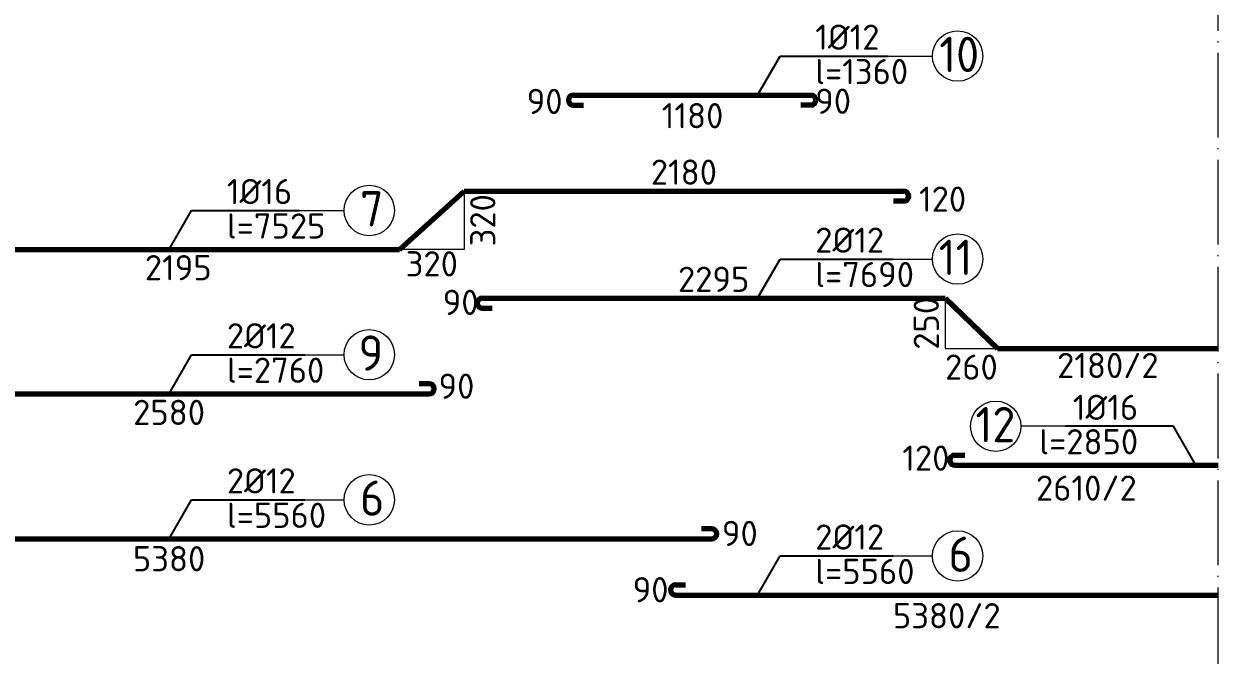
# Model space of a CAD drawing. Header units: millimetres. Extents: x 0 to 4970, y -594 to 1412.
# Drawn here: x 3112.8 to 3231.2, y 297.3 to 359.9 of the extents above; entities that cross this region are included whole.
import ezdxf

# ---------------------------------------------------------------- set-up
doc = ezdxf.new("R2010")
doc.units = ezdxf.units.MM
doc.header["$LTSCALE"] = 0.35
doc.header["$PDMODE"] = 3
doc.linetypes.add('ACAD_ISO04W100', pattern=[30, 24, -3, 0, -3])
doc.layers.get('0').update_dxf_attribs({"lineweight": 50})
for name, color, linetype, lineweight in [('Cot thep', 2, 'Continuous', 70), ('Cotthepcat', 3, 'Continuous', 70), ('Kich Thuoc', 1, 'Continuous', 20), ('Ky Hieu', 4, 'Continuous', 20), ('Truc', 3, 'ACAD_ISO04W100', 20)]:
    doc.layers.add(name, color=color, linetype=linetype, lineweight=lineweight)
doc.styles.get("Standard").update_dxf_attribs({"font": 'isocpeur.ttf'})
doc.styles.add('VN', font='')
doc.styles.get('VN').set_extended_font_data('TCVN 7284')
doc.dimstyles.new('Dim20', dxfattribs={"dimtxt": 2.5, "dimasz": 1.5, "dimexe": 1.25, "dimexo": 0.625, "dimtad": 1, "dimlfac": 20, "dimtxsty": 'Standard', "dimblk": 'ARCHTICK', "dimcen": 2.5, "dimadec": 0, "dimazin": 0, "dimtfac": 1, "dimtmove": 0, "dimatfit": 3, "dimfxl": 1, "dimarcsym": 0})
doc.dimstyles.new('Dim50KT', dxfattribs={"dimtxt": 2.5, "dimasz": 1.5, "dimexe": 1.25, "dimexo": 0.625, "dimtad": 1, "dimlfac": 50, "dimtxsty": 'Standard', "dimblk": 'ARCHTICK', "dimcen": 2.5, "dimse1": 1, "dimse2": 1, "dimsd1": 1, "dimsd2": 1, "dimadec": 0, "dimazin": 0, "dimtfac": 1, "dimtmove": 0, "dimatfit": 3, "dimfxl": 1, "dimarcsym": 0})

# ---------------------------------------------------------------- blocks, each defined once
blk = doc.blocks.new('_ArchTick')
at = {"color": 0, "linetype": 'ByBlock', "const_width": 0.15}
blk.add_lwpolyline([(-0.5, -0.5), (0.5, 0.5)], dxfattribs=at)
blk = doc.blocks.new('*D1063')
at = {"layer": 'Defpoints', "color": 0}
for p in [(3073.38, 308.79), (3180.98, 308.79), (3180.98, 304.95)]:
    blk.add_point(p, dxfattribs=at)
at = {"layer": 'Kich Thuoc', "color": 0, "insert": (3127.18, 306.82), "char_height": 2.5, "attachment_point": 5}
blk.add_mtext('5380', dxfattribs=at)
blk = doc.blocks.new('*D1064')
at = {"layer": 'Defpoints', "color": 0}
for p in [(3205.06, 316.08), (3231.18, 316.08), (3231.18, 311.95)]:
    blk.add_point(p, dxfattribs=at)
at = {"layer": 'Kich Thuoc', "color": 0, "insert": (3218.12, 313.82), "char_height": 2.5, "attachment_point": 5}
blk.add_mtext('2610/2', dxfattribs=at)
blk = doc.blocks.new('*D1021')
at = {"layer": 'Defpoints', "color": 0}
for p in [(3209.32, 327.86), (3231.18, 327.86), (3231.18, 324.11)]:
    blk.add_point(p, dxfattribs=at)
at = {"layer": 'Kich Thuoc', "color": 0, "insert": (3220.25, 325.98), "char_height": 2.5, "attachment_point": 5}
blk.add_mtext('2180/2', dxfattribs=at)
blk = doc.blocks.new('*D1065')
at = {"layer": 'Defpoints', "color": 0}
for p in [(3204.12, 327.66), (3209.32, 327.66), (3209.32, 323.94)]:
    blk.add_point(p, dxfattribs=at)
at = {"layer": 'Kich Thuoc', "color": 0, "insert": (3206.72, 325.82), "char_height": 2.5, "attachment_point": 5}
blk.add_mtext('260', dxfattribs=at)
blk = doc.blocks.new('*D1066')
at = {"layer": 'Defpoints', "color": 0}
for p in [(3204.12, 332.66), (3204.12, 327.66), (3204.12, 327.66)]:
    blk.add_point(p, dxfattribs=at)
at = {"layer": 'Kich Thuoc', "color": 0, "insert": (3202.25, 330.16), "char_height": 2.5, "attachment_point": 5, "rotation": 90}
blk.add_mtext('250', dxfattribs=at)
blk = doc.blocks.new('*D1067')
at = {"layer": 'Defpoints', "color": 0}
for p in [(3158.23, 332.66), (3204.12, 332.66), (3204.12, 332.66)]:
    blk.add_point(p, dxfattribs=at)
at = {"layer": 'Kich Thuoc', "color": 0, "insert": (3181.17, 334.53), "char_height": 2.5, "attachment_point": 5}
blk.add_mtext('2295', dxfattribs=at)
blk = doc.blocks.new('*D1068')
at = {"layer": 'Defpoints', "color": 0}
for p in [(3156.43, 343.28), (3200, 343.28), (3200, 343.28)]:
    blk.add_point(p, dxfattribs=at)
at = {"layer": 'Kich Thuoc', "color": 0, "insert": (3178.22, 345.15), "char_height": 2.5, "attachment_point": 5}
blk.add_mtext('2180', dxfattribs=at)
blk = doc.blocks.new('*D1069')
at = {"layer": 'Defpoints', "color": 0}
for p in [(3167.27, 352.78), (3190.88, 352.78), (3190.88, 348.87)]:
    blk.add_point(p, dxfattribs=at)
at = {"layer": 'Kich Thuoc', "color": 0, "insert": (3179.08, 350.75), "char_height": 2.5, "attachment_point": 5}
blk.add_mtext('1180', dxfattribs=at)
blk = doc.blocks.new('*D1022')
at = {"layer": 'Defpoints', "color": 0}
for p in [(3101.4, 323.57), (3152.96, 323.57), (3152.96, 319.45)]:
    blk.add_point(p, dxfattribs=at)
at = {"layer": 'Kich Thuoc', "color": 0, "insert": (3127.18, 321.33), "char_height": 2.5, "attachment_point": 5}
blk.add_mtext('2580', dxfattribs=at)
blk = doc.blocks.new('*D1023')
at = {"layer": 'Defpoints', "color": 0}
for p in [(3106.16, 338.27), (3150.03, 338.27), (3150.03, 333.8)]:
    blk.add_point(p, dxfattribs=at)
at = {"layer": 'Kich Thuoc', "color": 0, "insert": (3128.09, 335.68), "char_height": 2.5, "attachment_point": 5}
blk.add_mtext('2195', dxfattribs=at)
blk = doc.blocks.new('*D1071')
at = {"layer": 'Defpoints', "color": 0}
for p in [(3150.03, 337.48), (3156.43, 337.48), (3156.43, 334.18)]:
    blk.add_point(p, dxfattribs=at)
at = {"layer": 'Kich Thuoc', "color": 0, "insert": (3153.23, 336.06), "char_height": 2.5, "attachment_point": 5}
blk.add_mtext('320', dxfattribs=at)
blk = doc.blocks.new('*D1072')
at = {"layer": 'Defpoints', "color": 0}
for p in [(3156.43, 343.28), (3160.15, 343.28), (3156.43, 337.48)]:
    blk.add_point(p, dxfattribs=at)
at = {"layer": 'Kich Thuoc', "color": 0, "insert": (3158.28, 340.38), "char_height": 2.5, "attachment_point": 5, "rotation": 90}
blk.add_mtext('320', dxfattribs=at)
blk = doc.blocks.new('*D2405')
at = {"layer": 'Defpoints', "color": 0}
for p in [(3177.38, 303.22), (3231.18, 303.22), (3231.18, 299.3)]:
    blk.add_point(p, dxfattribs=at)
at = {"layer": 'Kich Thuoc', "color": 0, "insert": (3204.28, 301.17), "char_height": 2.5, "attachment_point": 5}
blk.add_mtext('5380/2', dxfattribs=at)

msp = doc.modelspace()

# ---------------------------------------------------------------- linework, layer by layer
at = {"layer": 'Cot thep'}
for p, q in [((3167.268115, 352.783713), (3190.882067, 352.783713)), ((3150.033148, 337.475249), (3156.433148, 343.275249)), ((3156.433148, 343.275249), (3200.004626, 343.275249)), ((3106.155123, 337.475249), (3150.033148, 337.475249)), ((3158.227369, 332.659428), (3204.121126, 332.659428)), ((3204.121126, 332.659428), (3209.321126, 327.659428)), ((3209.321126, 327.659428), (3231.18074, 327.659428)), ((3101.399932, 323.170549), (3152.961549, 323.170549)), ((3205.062382, 316.080415), (3231.18074, 316.080415)), ((3073.38074, 308.787652), (3180.98074, 308.787652)), ((3177.38074, 303.220461), (3231.18074, 303.220461))]:
    msp.add_line(p, q, dxfattribs=at)
at = {"layer": 'Cotthepcat'}
for p, q in [((3167.268115, 351.783713), (3168.268115, 351.783713)), ((3190.882067, 351.788478), (3189.815378, 351.783713)), ((3200.004626, 342.275249), (3199.004626, 342.275249)), ((3158.227369, 331.659428), (3159.227369, 331.659428)), ((3152.961549, 324.170549), (3151.961549, 324.170549)), ((3205.062382, 317.080415), (3206.062382, 317.080415)), ((3180.98074, 309.787652), (3179.98074, 309.787652)), ((3177.38074, 304.220461), (3178.38074, 304.220461))]:
    msp.add_line(p, q, dxfattribs=at)
for centre, radius, start, end in [((3167.268115, 352.283713), 0.5, 90, 270), ((3190.812995, 352.286095), 0.502388, 277.90246995, 82.09753005), ((3200.004626, 342.775249), 0.5, 270, 90), ((3158.227369, 332.159428), 0.5, 90, 270), ((3152.961549, 323.670549), 0.5, 270, 90), ((3205.062382, 316.580415), 0.5, 90, 270), ((3180.98074, 309.287652), 0.5, 270, 90), ((3177.38074, 303.720461), 0.5, 90, 270)]:
    msp.add_arc(centre, radius, start, end, dxfattribs=at)
at = {"layer": 'Kich Thuoc'}
for p, q in [((3156.433148, 343.275249), (3156.433148, 337.475249)), ((3156.433148, 337.475249), (3150.033148, 337.475249)), ((3204.121126, 332.659428), (3204.121126, 327.659428)), ((3204.121126, 327.659428), (3209.321126, 327.659428))]:
    msp.add_line(p, q, dxfattribs=at)
at = {"layer": 'Ky Hieu'}
for p, q in [((3192.14353, 356.658329), (3202.85603, 356.658329)), ((3133.625855, 341.349865), (3144.525855, 341.349865)), ((3192.45603, 336.534044), (3202.85603, 336.534044)), ((3134.125855, 327.045165), (3144.525855, 327.045165)), ((3222.035625, 319.955031), (3211.635625, 319.955031)), ((3134.125855, 312.662269), (3144.525855, 312.662269)), ((3192.14353, 307.095077), (3202.85603, 307.095077))]:
    msp.add_line(p, q, dxfattribs=at)
for centre in [(3205.35603, 356.658329), (3147.025855, 341.349865), (3205.35603, 336.534044), (3147.025855, 327.045165), (3209.135625, 319.955031), (3147.025855, 312.662269), (3205.35603, 307.095077)]:
    msp.add_circle(centre, 2.5, dxfattribs=at)
at = {"layer": 'Truc'}
msp.add_line((3231.18074, 242.572455), (3231.18074, 526.795301), dxfattribs=at)

# ---------------------------------------------------------------- texts
at = {"layer": 'Kich Thuoc', "char_height": 2.5, "width": 3.45107973}
for s, insert, attachment_point in [('90', (3166.188536, 353.415708), 3), ('90', (3194.79041, 353.432976), 3), ('120', (3201.53018, 343.725669), 1), ('90', (3154.307146, 333.489747), 1), ('90', (3153.894021, 325.173797), 1), ('120', (3199.871523, 318.044014), 1), ('90', (3181.988289, 310.577778), 1), ('90', (3173.138791, 304.995914), 1)]:
    msp.add_mtext(s, dxfattribs=dict(at, insert=insert, attachment_point=attachment_point))
at = {"layer": 'Ky Hieu', "style": 'VN'}
for s, p in [('10', (3203.532202, 355.075194)), ('7', (3146.111832, 339.76673)), ('11', (3203.483159, 334.950909)), ('9', (3145.962366, 325.462031)), ('12', (3207.125858, 318.371897)), ('6', (3146.111832, 311.079134)), ('6', (3204.442007, 305.511943))]:
    msp.add_text(s, height=3.5, dxfattribs=at).set_placement(p)
at = {"layer": 'Ky Hieu', "char_height": 2.5}
for s, insert, attachment_point in [('1%%C12', (3191.235688, 357.283329), 7), ('l=1360', (3191.235688, 353.87181), 7), ('1%%C16', (3132.905513, 341.974865), 7), ('l=7525', (3132.905513, 338.563346), 7), ('2%%C12', (3191.235688, 337.159044), 7), ('l=7690', (3191.235688, 333.747525), 7), ('2%%C12', (3132.905513, 327.670165), 7), ('l=2760', (3132.905513, 324.258646), 7), ('1%%C16', (3223.255968, 320.580031), 9), ('l=2850', (3223.255968, 317.168512), 9), ('2%%C12', (3132.905513, 313.287269), 7), ('l=5560', (3132.905513, 309.87575), 7), ('2%%C12', (3191.235688, 307.720077), 7), ('l=5560', (3191.235688, 304.308558), 7)]:
    msp.add_mtext(s, dxfattribs=dict(at, insert=insert, attachment_point=attachment_point))

# ---------------------------------------------------------------- dimensions: what is measured, and where the dimension line sits
at = {"layer": 'Kich Thuoc'}
for base, p1, p2, text, picture, middle in [((3190.882067, 348.870005), (3167.268115, 352.783713), (3190.882067, 352.783713), '1180', '*D1069', (3179.075091, 350.745005)), ((3200.004626, 343.275249), (3156.433148, 343.275249), (3200.004626, 343.275249), '2180', '*D1068', (3178.218887, 345.150249)), ((3150.033148, 333.802311), (3106.155123, 338.272458), (3150.033148, 338.272458), '2195', '*D1023', (3128.094136, 335.677311)), ((3204.121126, 332.659428), (3158.227369, 332.659428), (3204.121126, 332.659428), '2295', '*D1067', (3181.174247, 334.534428)), ((3231.18074, 324.105033), (3209.321126, 327.856342), (3231.18074, 327.856342), '2180/2', '*D1021', (3220.250933, 325.980033)), ((3152.961549, 319.453442), (3101.399932, 323.566815), (3152.961549, 323.566815), '2580', '*D1022', (3127.18074, 321.328442)), ((3231.18074, 311.949213), (3205.062382, 316.080415), (3231.18074, 316.080415), '2610/2', '*D1064', (3218.121561, 313.824213))]:
    dim = msp.add_linear_dim(base=base, p1=p1, p2=p2, text=text, dimstyle='Dim50KT', dxfattribs=at)
    dim.commit()
    dim.dimension.update_dxf_attribs({"geometry": picture, "text_midpoint": middle})
dim = msp.add_linear_dim(base=(3160.15368, 343.275249), p1=(3156.433148, 337.475249), p2=(3156.433148, 343.275249), angle=90, text='320', dimstyle='Dim50KT', dxfattribs=at)
dim.commit()
dim.dimension.update_dxf_attribs({"geometry": '*D1072', "text_midpoint": (3160.15368, 340.375249), "dimtype": 160})
for base, p1, p2, picture, middle in [((3156.433148, 334.184233), (3150.033148, 337.475249), (3156.433148, 337.475249), '*D1071', (3153.233148, 336.059233)), ((3180.98074, 304.94778), (3073.38074, 308.787652), (3180.98074, 308.787652), '*D1063', (3127.18074, 306.82278))]:
    dim = msp.add_linear_dim(base=base, p1=p1, p2=p2, dimstyle='Dim50KT', dxfattribs=at)
    dim.commit()
    dim.dimension.update_dxf_attribs({"geometry": picture, "text_midpoint": middle})
dim = msp.add_linear_dim(base=(3204.121126, 327.659428), p1=(3204.121126, 332.659428), p2=(3204.121126, 327.659428), angle=90, dimstyle='Dim50KT', dxfattribs=at)
dim.commit()
dim.dimension.update_dxf_attribs({"geometry": '*D1066', "text_midpoint": (3204.121126, 330.159428), "dimtype": 160})
dim = msp.add_linear_dim(base=(3209.321126, 323.941797), p1=(3204.121126, 327.659428), p2=(3209.321126, 327.659428), dimstyle='Dim50KT', dxfattribs=at)
dim.commit()
dim.dimension.update_dxf_attribs({"geometry": '*D1065', "text_midpoint": (3206.721126, 323.941797), "dimtype": 160})
dim = msp.add_linear_dim(base=(3231.18074, 299.296274), p1=(3177.38074, 303.220461), p2=(3231.18074, 303.220461), text='5380/2', dimstyle='Dim50KT', override={"dimldrblk": 'ArchTick'}, dxfattribs=at)
dim.commit()
dim.dimension.update_dxf_attribs({"geometry": '*D2405', "text_midpoint": (3204.28074, 301.171274)})

# ---------------------------------------------------------------- leaders
at = {"layer": 'Ky Hieu', "annotation_type": 0, "has_hookline": 1}
for points, hookline_direction, text_width in [([(3185.510915, 352.783713), (3187.747926, 356.658329), (3191.83103, 356.658329)], 0, 6), ([(3127.18074, 337.475249), (3129.417751, 341.349865), (3133.500855, 341.349865)], 0, 6), ([(3185.510915, 332.659428), (3187.747926, 336.534044), (3191.83103, 336.534044)], 0, 6.5), ([(3127.18074, 323.170549), (3129.417751, 327.045165), (3133.500855, 327.045165)], 0, 6.5), ([(3228.98074, 316.080415), (3226.74373, 319.955031), (3222.660625, 319.955031)], 1, 6), ([(3127.18074, 308.787652), (3129.417751, 312.662269), (3133.500855, 312.662269)], 0, 6.5), ([(3185.510915, 303.220461), (3187.747926, 307.095077), (3191.83103, 307.095077)], 0, 6.5)]:
    msp.add_leader(points, dimstyle='Dim20', override={"dimgap": 0.625, "dimtad": 1, "dimldrblk": 'None'}, dxfattribs=dict(at, hookline_direction=hookline_direction, text_width=text_width))

doc.saveas('drawing.dxf')
